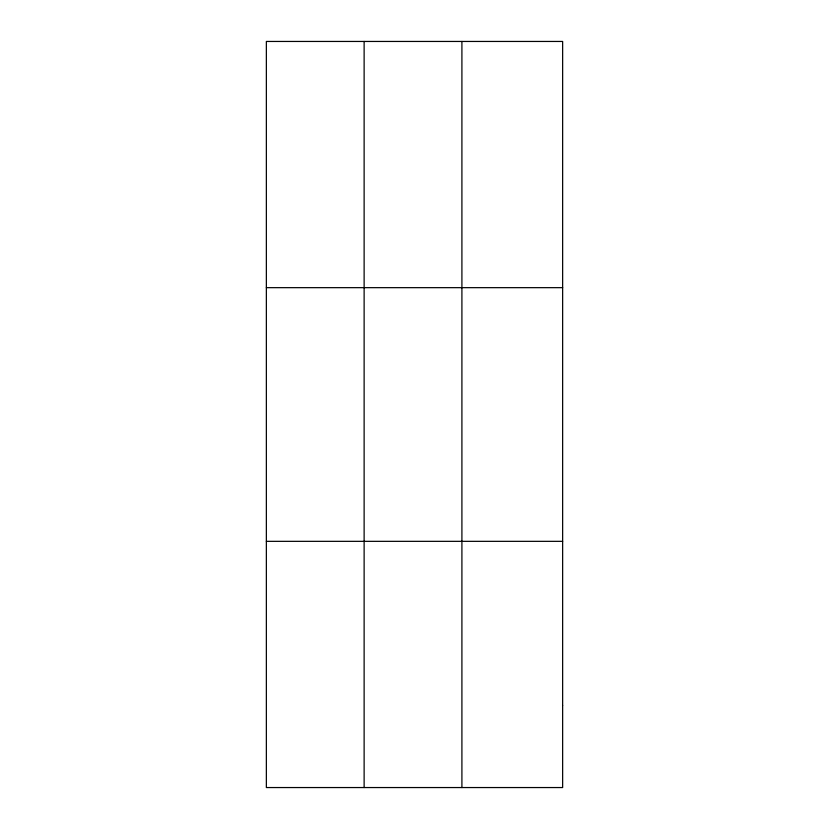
<?xml version="1.0" encoding="UTF-8"?>
<svg xmlns="http://www.w3.org/2000/svg" width="829" height="829" viewBox="0 0 829 829"><rect width="100%" height="100%" fill="white"/><g stroke="black" fill="none" stroke-linecap="round" stroke-linejoin="round"><path stroke-width="1.24" d="M364.128 787.55L364.128 41.45M461.908 787.55L461.908 41.45M266.358 287.663L562.642 287.663M266.358 541.337L562.642 541.337M562.642 705.479L562.642 787.55L266.358 787.55L266.358 41.45L562.642 41.45L562.642 705.479"/></g></svg>
